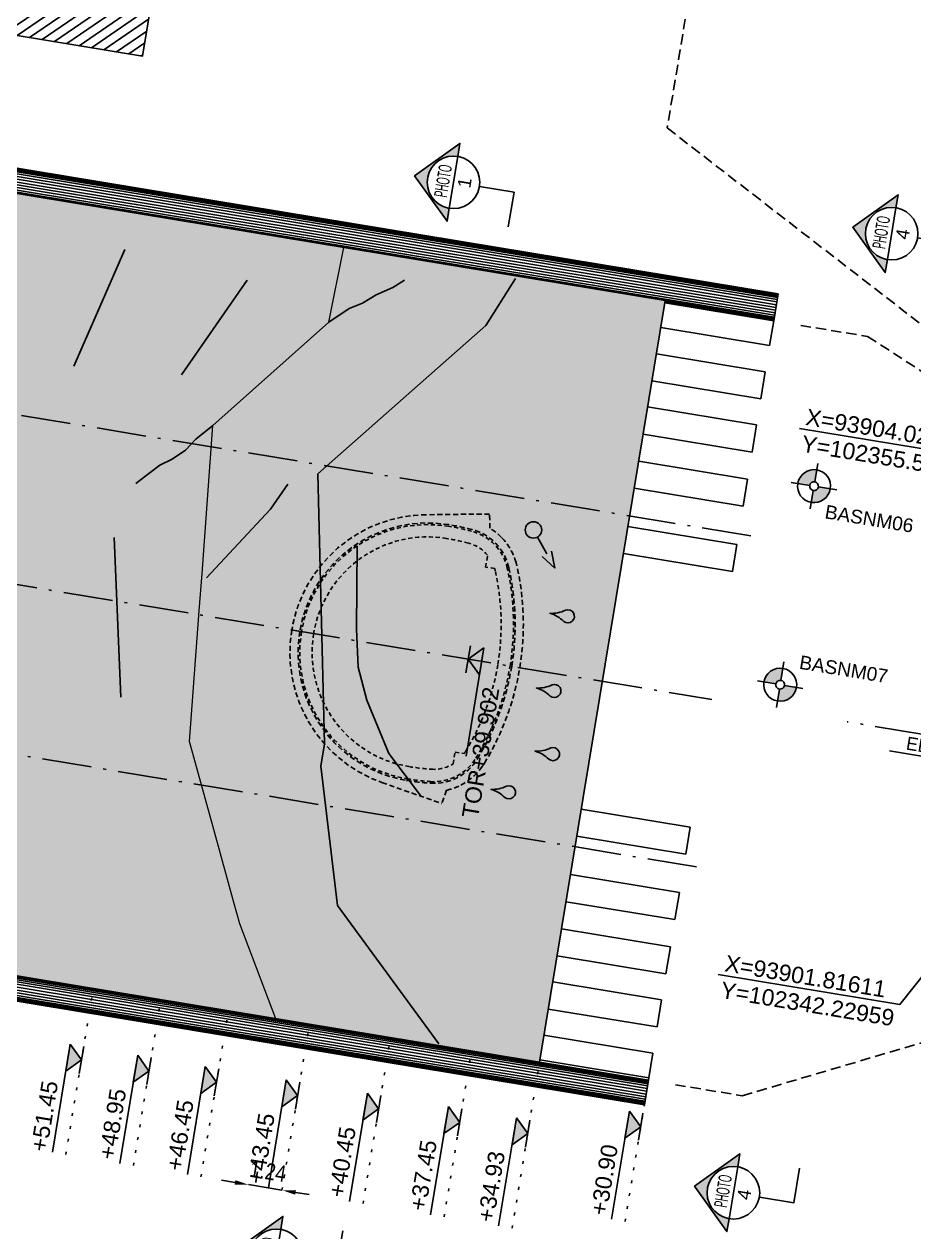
# Model space of a CAD drawing. Header units: metres. Extents: x 93017 to 94633, y 101979 to 102793.
# Drawn here: x 94100.8 to 94133.29, y 102292.66 to 102336.74 of the extents above; entities that cross this region are included whole.
import ezdxf
from ezdxf.enums import TextEntityAlignment as Align

# ---------------------------------------------------------------- set-up
doc = ezdxf.new("R2010")
doc.units = ezdxf.units.M
doc.header["$LTSCALE"] = 0.75
doc.header["$MEASUREMENT"] = 0
for name, pattern in [('ACAD_ISO10W100', [18, 12, -3, 0, -3]), ('DASHED', [0.75, 0.5, -0.25]), ('DIAK100', [0.6, 0.2, -0.1, 0.2, -0.1]), ('HIDDEN', [0.375, 0.25, -0.125]), ('SDOT1', [1, 0, -1])]:
    doc.linetypes.add(name, pattern=pattern)
for name, color, linetype in [('A-LEVELS', 2, 'Continuous'), ('A-SYMB-GENR', 2, 'Continuous'), ('ANTISTHRIJH', 1, 'HIDDEN'), ('HATCH DIAKINDYNEYSHS', 112, 'Continuous'), ('monimh-diak', 253, 'DIAK100'), ('monitoring', 5, 'Continuous'), ('OTM Leaders', 2, 'Continuous'), ('OTM Levels 0.25', 2, 'Continuous'), ('OTM Line 0.25', 2, 'Continuous'), ('OTM Line Axis 0.15', 1, 'ACAD_ISO10W100'), ('OTM Line Dots 0.25', 2, 'SDOT1'), ('OTM Line Rock 0.50', 3, 'ROCKIN'), ('OTM Solid 253', 253, 'Continuous'), ('OTM Text 0.25', 2, 'Continuous'), ('proteinomenes', 3, 'Continuous'), ('TEXT', 2, 'Continuous')]:
    doc.layers.add(name, color=color, linetype=linetype)
doc.layers.add('contacts', color=2, linetype='Continuous', lineweight=20)
doc.styles.add('ARIAL', font='ARIAL.TTF')
doc.styles.add('Arial Greek', font='ARIAL.TTF')
doc.styles.add('DIM', font='wgsimpl.shx', dxfattribs={"width": 0.85})
doc.styles.add('WG-SIMPL', font='ugsimpl.shx', dxfattribs={"width": 1.05})
doc.linetypes.add('ROCKIN', pattern='A,0.0001,-0.2,[131,ltypeshp.shx,S=0.2,R=180,X=0.2,Y=0],-0.2,1,-0.1,[131,ltypeshp.shx,S=0.1,R=180,X=0.1,Y=0],-0.1,0.5,-0.05,[131,ltypeshp.shx,S=0.05,R=180,X=0.05,Y=0],-0.05,0.5', length=2.700100000000001)
doc.dimstyles.new('Metro 1 to 100', dxfattribs={"dimtxt": 0.4, "dimasz": 0.3, "dimexe": 0, "dimexo": 0, "dimgap": 0.15, "dimtad": 1, "dimzin": 1, "dimdsep": 46, "dimtxsty": 'DIM', "dimcen": 0, "dimclrd": 256, "dimclre": 256, "dimclrt": 256, "dimadec": 0, "dimazin": 0, "dimtfac": 0.002555555555555556, "dimtmove": 2, "dimatfit": 0, "dimfxl": 0, "dimtolj": 1, "dimtzin": 0, "dimlwe": -1, "dimarcsym": 0})
doc.dimstyles.new('Metro 1 to 200', dxfattribs={"dimtxt": 0.6, "dimasz": 0.5, "dimexe": 0, "dimexo": 0, "dimgap": 0.2, "dimtad": 1, "dimzin": 1, "dimdsep": 46, "dimtxsty": 'DIM', "dimcen": 0, "dimclrd": 256, "dimclre": 256, "dimclrt": 256, "dimadec": 0, "dimazin": 0, "dimtfac": 0.002555555555555556, "dimtmove": 2, "dimatfit": 0, "dimfxl": 0, "dimtolj": 1, "dimtzin": 0, "dimlwe": -1, "dimarcsym": 0})

# ---------------------------------------------------------------- blocks, each defined once
blk = doc.blocks.new('OTM Levels 0.35 1.200 plan EL')
at = {"layer": 'OTM Levels 0.25'}
for points in [[(-2.182787284255028e-10, 0.4999999998544808, -0.4142135623720306), (0.4999999999563443, 4.365574568510056e-11), (-7.275957614183426e-11, -1.309672370553017e-10)], [(-0.5000000000145519, -2.619344741106033e-10), (-7.275957614183426e-11, -1.309672370553017e-10), (1.01863406598568e-10, -0.5000000000873115, -0.4142135623733042)]]:
    blk.add_hatch(color=256, dxfattribs=at).paths.add_polyline_path(points)
for p, q in [((7.275957614183426e-11, -5.820766091346741e-11), (1.000000000101863, 0.9999999999854481)), ((-2.473825588822365e-10, 0.6666666665842058), (1.01863406598568e-10, -0.6666666667588288)), ((1.000000000160071, 1.000000000029104), (6.000000000160071, 1.000000000130967)), ((-0.6666666666569654, -2.182787284255028e-10), (0.6666666666424135, 1.164153218269348e-10))]:
    blk.add_line(p, q, dxfattribs=at)
blk.add_circle((-7.275957614183426e-11, -1.01863406598568e-10), 0.4999999999861556, dxfattribs=at)
at = {"layer": 'OTM Levels 0.25', "style": 'WG-SIMPL'}
blk.add_attdef('EL+99.99', text='', height=0.5999999999999994, dxfattribs=at).set_placement((6.000000000232831, 1.198412698577158), align=Align.RIGHT)
blk = doc.blocks.new('Level L')
at = {"layer": 'A-LEVELS'}
blk.add_hatch(color=256, dxfattribs=at).paths.add_polyline_path([(0.2499999999785985, 0.2499999999931077), (-1.531930138298776e-11, 1.533351223770296e-11), (-0.250000000018332, 0.2500000000237321)])
for p, q in [((0.2499999999804459, 0.2499999999949694), (-1.750000000050107, 0.2500000001439417)), ((0.2499999999659792, -1.530509052827256e-11), (-0.2500000000309512, 1.531930138298776e-11))]:
    blk.add_line(p, q, dxfattribs=at)
blk.add_lwpolyline([(0.2499999999785985, 0.2499999999931077), (-1.531930138298776e-11, 1.533351223770296e-11), (-0.250000000018332, 0.2500000000237321)], close=True, dxfattribs=at)
at = {"layer": 'A-LEVELS', "style": 'WG-SIMPL', "width": 1.05}
blk.add_attdef('±000.00', (-1.712995793863769, 0.3513423913802569), '', height=0.3, rotation=359.9999998220159, dxfattribs=at)
blk = doc.blocks.new('symb-sec2 L')
at = {"layer": 'A-SYMB-GENR'}
blk.add_hatch(color=256, dxfattribs=at).paths.add_polyline_path([(-0.9000000000232831, 1.399999999994179), (-0.6000000000058208, 1.399999999994179, -1), (0.5999999999767169, 1.400000000001455), (0.8999999999941792, 1.400000000001455), (0, 2.299999999988358)])
blk.add_line((-0.6000000000058208, 1.399999999994179), (0.5999999999767169, 1.400000000001455), dxfattribs=at)
for points in [[(-0.6000000000058208, 1.399999999994179), (-0.9000000000232831, 1.399999999994179), (0, 2.299999999988358), (0.8999999999941792, 1.400000000001455), (0.5999999999767169, 1.400000000001455)], [(0, 0.7999999999883585), (0, 0), (0.7999999999883585, -7.275957614183426e-12)]]:
    blk.add_lwpolyline(points, dxfattribs=at)
blk.add_circle((0, 1.400000000001455), 0.6, dxfattribs=at)
at = {"layer": 'A-SYMB-GENR', "style": 'WG-SIMPL', "width": 1.05}
blk.add_attdef('A', text='', height=0.3, dxfattribs=at).set_placement((0, 1.400000000001455), align=Align.BOTTOM_CENTER)
blk.add_attdef('000', text='', height=0.3, dxfattribs=at).set_placement((0, 1.300000000010186), align=Align.TOP_CENTER)
blk = doc.blocks.new('*D68')
at = {"layer": 'OTM Text 0.25', "lineweight": -2, "ltscale": 0.5}
for p, q in [((94108.4986210119, 102294.4684747138), (94108.00529802548, 102294.5499144527)), ((94110.21425741396, 102294.1852505692), (94108.99194399829, 102294.3870349747)), ((94110.70758040035, 102294.1038108302), (94111.20090338675, 102294.0223710912))]:
    blk.add_line(p, q, dxfattribs=at)
at = {"layer": 'OTM Text 0.25', "ltscale": 0.5}
for points in [[(94108.51219430173, 102294.5506952115), (94108.48504772206, 102294.386254216), (94108.99194399829, 102294.3870349747)], [(94110.72115369019, 102294.1860313279), (94110.69400711052, 102294.0215903325), (94110.21425741396, 102294.1852505692)]]:
    blk.add_solid(points, dxfattribs=at)
at = {"layer": 'OTM Text 0.25', "ltscale": 0.5, "insert": (94109.7008283929, 102294.8781303557), "char_height": 0.6, "attachment_point": 5, "rotation": 350.6259288741789, "style": 'DIM'}
blk.add_mtext('\\A1;1.24', dxfattribs=at)
blk = doc.blocks.new('dripping')
at = {"layer": 'monitoring'}
blk.add_hatch(color=256, dxfattribs=at).paths.add_polyline_path([(330.4027565666329, 103.1390738683695, 1.732050807604662), (330.9223718088906, 103.139073868384, -0.1278701736261236), (330.6625641877763, 103.8210648999229, -0.1278701736261237)])
at = {"layer": 'monitoring', "flags": 128}
blk.add_lwpolyline([(330.4027565666329, 103.1390738683695, 0.1278701736261237), (330.6625641877763, 103.8210648999229, 0.1278701736261236), (330.9223718088906, 103.139073868384, -1.732050807604662)], format="xyb", close=True, dxfattribs=at)
blk = doc.blocks.new('small inflow')
at = {"layer": 'monitoring'}
blk.add_hatch(color=256, dxfattribs=at).paths.add_polyline_path([(331.3592151404009, 101.3414103520336), (331.0467402441427, 101.0916916318529), (331.5775557725428, 100.7478386475559)])
for p, q in [((330.7659699319483, 101.7633820603951), (331.2029776922718, 101.2165509919432)), ((331.0467402441573, 101.0916916318529), (331.5775557725428, 100.7478386475559)), ((331.5775557725428, 100.7478386475559), (331.3592151404009, 101.3414103520336))]:
    blk.add_line(p, q, dxfattribs=at)
blk.add_circle((330.5786808918347, 101.9977382326033), 0.3, dxfattribs=at)

msp = doc.modelspace()

# ---------------------------------------------------------------- hatches: boundary and pattern name
at = {"lineweight": -3, "true_color": 0xc7e3ff}
msp.add_hatch(color=254, dxfattribs=at).paths.add_polyline_path([(94112.47259388884, 102328.5957071586), (94097.99314848403, 102330.9860321325), (94093.40320476519, 102303.1823484441), (94109.9918244504, 102300.4438325128), (94109.58782250232, 102301.5028323788), (94108.66939616555, 102303.9102796006), (94108.45468696457, 102304.6909164315), (94107.72462240806, 102307.3452753466), (94106.84038687903, 102310.5601670139), (94107.07191403849, 102313.6878991749), (94107.19370014677, 102315.3331244198), (94107.2943891385, 102316.6933458227), (94107.69401509174, 102322.0919476504), (94111.92861905076, 102325.8649244467)])
at = {"layer": 'HATCH DIAKINDYNEYSHS', "ltscale": 15}
h = msp.add_hatch(dxfattribs=at)
h.set_pattern_fill('ANSI31', color=256, scale=0.09999999999999998, angle=529.4408011586834, style=0)
h.set_pattern_definition([(214.4408011586833, (109260.2785531341, 125634.6140723832), (0.1795635332584616, -0.2618457323000268), [])])
h.paths.add_polyline_path([(94102.32273729536, 102349.2746886903, 1), (94102.99554624414, 102349.3865637955, 1)], flags=16)
h.paths.add_polyline_path([(94105.12224204143, 102335.5762568457), (94108.06806293578, 102353.4206308439), (94105.92980439024, 102354.3718884005), (94105.45165219085, 102353.3343741218), (94100.37832887747, 102355.6239442945), (94097.6744110682, 102349.3240929007), (94097.08221642551, 102349.5958367234), (94096.544912701, 102348.4181525944), (94096.08345682215, 102348.625468662), (94092.53226918034, 102340.868646348), (94097.5565069895, 102338.5926017542), (94097.17997081953, 102337.7822501405), (94100.25683709161, 102336.3794574265)])
at = {"layer": 'OTM Text 0.25', "ltscale": 0.5, "true_color": 0xc4c487}
msp.add_hatch(color=53, dxfattribs=at).paths.add_polyline_path([(94119.61838826255, 102298.8546407137), (94109.99182445038, 102300.4438325128), (94109.5878225023, 102301.5028323788), (94108.66939616554, 102303.9102796006), (94108.45468696456, 102304.6909164315), (94107.72462240804, 102307.3452753466), (94106.84038687902, 102310.5601670139), (94107.07191403848, 102313.6878991749), (94107.19370014676, 102315.3331244198), (94107.29438913848, 102316.6933458227), (94107.69401509172, 102322.0919476504), (94111.92861905074, 102325.8649244467), (94112.47259388883, 102328.5957071586), (94115.80408158498, 102328.0457317957), (94118.76401950339, 102327.5570933617), (94124.20833198146, 102326.6583244021), (94121.9133602995, 102312.7564836331)])
at = {"layer": 'proteinomenes'}
h = msp.add_hatch(color=253, dxfattribs=at)
edge = h.paths.add_edge_path(flags=17)
edge.add_line((94129.74190877257, 102320.4758090692), (94129.6700030878, 102320.0400461554))
edge.add_ellipse((94129.64384608397, 102319.8815294504), major_axis=(0.1305840318423092, 0.0935924422162127), ratio=1, start_angle=315.0000000003406, end_angle=405.0000000208221, ccw=False)
edge.add_line((94129.80236278896, 102319.8553724466), (94130.23812570277, 102319.7834667618))
edge.add_ellipse((94129.64384608403, 102319.8815294504), major_axis=(0.4895599404517881, 0.3508783561947053), ratio=0.9999999999999956, start_angle=315.0000000003881, end_angle=405.0000000116591)
edge = h.paths.add_edge_path()
edge.add_ellipse((94129.64384608403, 102319.8815294504), major_axis=(0.4895599404517881, 0.3508783561947053), ratio=0.9999999999999956, start_angle=584.999999988547, end_angle=854.9999999995964)
edge.add_line((94129.04956646531, 102319.9795921391), (94129.485329379, 102319.9076864543))
edge.add_ellipse((94129.64384608397, 102319.8815294504), major_axis=(0.1305840318423092, 0.0935924422162127), ratio=1, start_angle=584.9999999790143, end_angle=855.0000000003407, ccw=False)
edge.add_line((94129.61768908006, 102319.7230127454), (94129.54578339527, 102319.2872498317))
h = msp.add_hatch(color=253, dxfattribs=at)
edge = h.paths.add_edge_path(flags=17)
edge.add_line((94128.50590877247, 102313.2288090692), (94128.43400308769, 102312.7930461554))
edge.add_ellipse((94128.40784608388, 102312.6345294505), major_axis=(0.1305840318423092, 0.0935924422162127), ratio=1, start_angle=315.00000000209343, end_angle=405.00000002077604, ccw=False)
edge.add_line((94128.56636278887, 102312.6083724466), (94129.00212570267, 102312.5364667618))
edge.add_ellipse((94128.40784608394, 102312.6345294504), major_axis=(0.4895599404517881, 0.3508783561947053), ratio=0.9999999999999956, start_angle=315.000000000848, end_angle=405.0000000108557)
edge = h.paths.add_edge_path()
edge.add_ellipse((94128.40784608394, 102312.6345294504), major_axis=(0.4895599404517881, 0.3508783561947053), ratio=0.9999999999999956, start_angle=584.9999999893832, end_angle=854.9999999990893)
edge.add_line((94127.8135664652, 102312.7325921391), (94128.24932937889, 102312.6606864543))
edge.add_ellipse((94128.40784608388, 102312.6345294505), major_axis=(0.1305840318423092, 0.0935924422162127), ratio=1, start_angle=584.9999999795186, end_angle=854.9999999969039, ccw=False)
edge.add_line((94128.38168907995, 102312.4760127455), (94128.30978339516, 102312.0402498317))

# ---------------------------------------------------------------- linework, layer by layer
at = {"layer": 'ANTISTHRIJH'}
for p, q in [((94117.79721230519, 102318.8646956732), (94115.47834257524, 102318.8393621273)), ((94117.80285369355, 102318.3483192959), (94117.79721230519, 102318.8646956732)), ((94113.86466854945, 102309.0644966961), (94116.05235790627, 102308.2952022849)), ((94116.22366785786, 102308.7823668247), (94116.05235790627, 102308.2952022849))]:
    msp.add_line(p, q, dxfattribs=at)
for points in [[(94113.86466854946, 102309.0644966961, -0.3639702342674108), (94110.57046257329, 102314.6289460516, -0.3639702342663456), (94115.47834257524, 102318.8393621273, -0.3639702342663456)], [(94117.80285369355, 102318.3483192959, -0.06394252206721572), (94118.23364943294, 102318.0060471631, -0.1238125340086721), (94118.76202164238, 102317.0945247448, -0.01483247516684381), (94118.79363254768, 102316.9703610947, -0.09610430126832269), (94118.89775458373, 102313.2542432573, -0.09610430126768209), (94117.60476437179, 102309.7687663184, -0.0148324751732982), (94117.53492343864, 102309.6613507451, -0.1238125340091661), (94116.74161507534, 102308.9680166615, -0.06394252206690296), (94116.22366785786, 102308.7823668247)]]:
    msp.add_lwpolyline(points, format="xyb", dxfattribs=at)
msp.add_lwpolyline([(94118.6017532562, 102313.3031083447, 0.09612398819267792), (94118.5006709285, 102316.9057187364, 0.2803911992850336), (94117.1556655603, 102318.2955155222, 0.02285991727122515), (94116.30371174736, 102318.4764977286, 0.4142135623730093), (94110.86645636513, 102314.5800822082, 0.4142135623727841), (94114.7628718856, 102309.1428268259, 0.02285991727122516), (94115.62779076569, 102309.040380796, 0.2803911992847856), (94117.34812375496, 102309.9241392201, 0.09612398819267791)], format="xyb", close=True, dxfattribs=at)
at = {"layer": 'contacts', "flags": 128}
for points in [[(94111.92861905076, 102325.8649244467), (94112.47259388884, 102328.5957071586)], [(94109.9918244504, 102300.4438325128), (94109.58782250232, 102301.5028323788), (94108.66939616555, 102303.9102796006), (94108.45468696457, 102304.6909164315), (94107.72462240806, 102307.3452753465), (94106.84038687903, 102310.5601670139), (94107.07191403849, 102313.6878991749), (94107.19370014677, 102315.3331244198), (94107.2943891385, 102316.6933458227), (94107.69401509175, 102322.0919476504)]]:
    msp.add_lwpolyline(points, dxfattribs=at)
at = {"layer": 'monimh-diak'}
for points in [[(94118.5425544978, 102313.3128811134, 0.0961219061500999), (94118.44213019013, 102316.8925662458, 0.2803797315253749), (94117.14052896909, 102318.2374562111, 0.02285991727121391), (94116.29393897872, 102318.4172989703, 0.4142135623729581), (94110.9256551235, 102314.5703094395, 0.414213562372844), (94114.77264465422, 102309.2020255843, 0.02285991727121391), (94115.63211808499, 102309.1002245451, 0.2803797315249287), (94117.29691648166, 102309.955409353, 0.09612190615014869)], [(94117.72122407457, 102317.3626853981, 0.1558338852535886), (94117.02700453495, 102317.8020113777, 0.02285991727117865), (94116.22064321363, 102317.9733082825, 0.4142135623729687), (94111.36964581122, 102314.4970136744, 0.4142135623729687), (94114.84594041931, 102309.646016272, 0.02285991727117865), (94115.66457297956, 102309.5490526634, 0.155833885253798), (94116.4631608324, 102309.741940006), (94116.53514463876, 102310.1779834751), (94116.86903165268, 102310.1229809372, 0.01482990952511283), (94116.91288219925, 102310.1899686836, 0.09610430126731155), (94118.09856381004, 102313.3861768785, 0.09610430126731162), (94118.003083131, 102316.7938844873, 0.01482990952346279), (94117.98308971892, 102316.8714118508), (94117.64924026825, 102316.926641929)]]:
    msp.add_lwpolyline(points, format="xyb", close=True, dxfattribs=at)
at = {"layer": 'OTM Line 0.25'}
for p, q in [((94098.14136877935, 102331.8838797884), (94128.33273554704, 102326.8997677617)), ((94097.99314848402, 102330.9860321325), (94128.18451525163, 102326.0019201058)), ((94128.33273554704, 102326.8997677617), (94128.169856069, 102325.913121789)), ((94124.19367279884, 102326.5695260851), (94128.16985606901, 102325.9131217889)), ((94124.04545250349, 102325.6716784293), (94128.02163577366, 102325.015274133)), ((94127.86364266483, 102324.0582274475), (94123.88745939464, 102324.7146317438)), ((94127.70076318682, 102323.0715814748), (94123.72457991663, 102323.7279857711)), ((94127.54277009316, 102322.1145348811), (94123.566586823, 102322.7709391774)), ((94127.37989061518, 102321.1278889083), (94123.40370734499, 102321.7842932046)), ((94127.21701113717, 102320.1412429355), (94123.24082786699, 102320.7976472319)), ((94127.05413165913, 102319.1545969628), (94123.07794838898, 102319.811001259)), ((94126.82283194264, 102317.7534939095), (94122.84664867235, 102318.4098982058)), ((94126.65995246464, 102316.7668479368), (94122.68376919437, 102317.4232522331)), ((94125.11911260277, 102307.4331770341), (94121.14292933248, 102308.0895813304)), ((94124.9562331248, 102306.4465310612), (94120.98004985446, 102307.1029353575)), ((94124.7249551254, 102305.0455595606), (94120.74877185507, 102305.701963857)), ((94124.56207564738, 102304.0589135879), (94120.58589237707, 102304.7153178842)), ((94124.39919616937, 102303.072267615), (94120.42301289906, 102303.7286719113)), ((94093.40320476519, 102303.182348444), (94123.59457153284, 102298.1982364174)), ((94124.23631669136, 102302.0856216423), (94120.26013342105, 102302.7420259386)), ((94123.44635123751, 102297.3003887617), (94093.25498446984, 102302.2845007883)), ((94124.0783235977, 102301.1285750486), (94120.10214032739, 102301.7849793449)), ((94123.9154441197, 102300.1419290758), (94119.93926084941, 102300.7983333721)), ((94123.75745101085, 102299.1848823901), (94119.78126774053, 102299.8412866864)), ((94123.60923071548, 102298.2870347344), (94119.63304744521, 102298.9434390307)), ((94123.60923071548, 102298.2870347344), (94123.4463512375, 102297.3003887617))]:
    msp.add_line(p, q, dxfattribs=at)
at = {"layer": 'OTM Line 0.25', "ltscale": 0.05}
for p, q in [((94128.169856069, 102325.913121789), (94128.02163577362, 102325.0152741331)), ((94127.86364266484, 102324.0582274475), (94127.70076318683, 102323.0715814748)), ((94127.54277009316, 102322.1145348811), (94127.37989061515, 102321.1278889084)), ((94127.21701113717, 102320.1412429355), (94127.0541316592, 102319.1545969628)), ((94126.65995246463, 102316.7668479368), (94126.82283194261, 102317.7534939095)), ((94125.1191126028, 102307.433177034), (94124.9562331248, 102306.4465310612)), ((94124.7249551254, 102305.0455595606), (94124.5620756474, 102304.0589135879)), ((94124.39919616937, 102303.0722676151), (94124.23631669136, 102302.0856216423)), ((94124.07832359769, 102301.1285750486), (94123.91544411967, 102300.1419290759)), ((94123.75745101081, 102299.1848823902), (94123.60923071548, 102298.2870347344))]:
    msp.add_line(p, q, dxfattribs=at)
at = {"layer": 'OTM Line Axis 0.15', "color": 6, "ltscale": 0.2}
for p, q in [((94127.34018580054, 102318.0634332771), (94086.72922738719, 102324.7676533213)), ((94125.3465568362, 102305.9869825599), (94084.73559842286, 102312.6912026042))]:
    msp.add_line(p, q, dxfattribs=at)
at = {"layer": 'OTM Line Axis 0.15', "color": 2, "ltscale": 0.2}
msp.add_line((94088.4333190353, 102318.2835032477), (94125.90927648933, 102312.0968217473), dxfattribs=at)
at = {"layer": 'OTM Line Axis 0.15', "color": 2, "ltscale": 0.2, "flags": 128}
msp.add_lwpolyline([(94269.01847018793, 102288.4352606668), (94268.03721928116, 102288.6037130406), (94266.55855640139, 102288.8558159288), (94265.07963431253, 102289.1063938144), (94263.6004826167, 102289.355612837), (94262.12113045764, 102289.6036392145), (94260.64160657665, 102289.8506392335), (94259.16193936879, 102290.0967792389), (94257.68215693886, 102290.3422256243), (94256.20228715762, 102290.5871448225), (94254.7223577179, 102290.8317032958), (94253.2423961908, 102291.0760675265), (94252.99573474846, 102291.116787704), (94130.84787727612, 102311.2815377036)], dxfattribs=at)
at = {"layer": 'OTM Line Dots 0.25', "ltscale": 0.5}
for p, q in [((94102.32108963162, 102295.4882863933), (94103.32097008363, 102301.545083931)), ((94104.78770456355, 102295.0810876982), (94105.78758501563, 102301.1378852359)), ((94107.25431949558, 102294.6738890032), (94108.25419994762, 102300.7306865409)), ((94110.21425741394, 102294.1852505692), (94111.21413786605, 102300.242048107)), ((94113.17419533232, 102293.6966121351), (94114.17407578445, 102299.753409673)), ((94116.13413325077, 102293.2079737011), (94117.13401370287, 102299.264771239)), ((94118.61850781029, 102292.7978431754), (94119.6183882624, 102298.8546407133)), ((94122.74268528102, 102293.037916959), (94123.44635123755, 102297.3003887617))]:
    msp.add_line(p, q, dxfattribs=at)
at = {"layer": 'OTM Line Rock 0.50', "color": 1}
msp.add_line((94119.61838826255, 102298.8546407137), (94124.20833198146, 102326.6583244021), dxfattribs=at)
at = {"layer": 'OTM Solid 253', "linetype": 'DASHED'}
for p, q in [((94125.39725096067, 102339.7027019573), (94124.28315796862, 102332.9540594799)), ((94124.28315796862, 102332.9540594799), (94142.08506881548, 102319.1931454135)), ((94129.15650204178, 102325.7502423109), (94131.59385506359, 102325.3478742895)), ((94131.59385506372, 102325.3478742894), (94140.96113071288, 102319.3121374559)), ((94127.01857052755, 102297.6329889179), (94137.79795304888, 102300.8071920422)), ((94124.58121750558, 102298.0353569394), (94127.01857052755, 102297.6329889179))]:
    msp.add_line(p, q, dxfattribs=at)
at = {"layer": 'OTM Solid 253'}
for p, q in [((94098.10716408899, 102331.6766841341), (94128.29853085658, 102326.6925721075)), ((94098.11938004983, 102331.750682582), (94128.31074681747, 102326.7665705554)), ((94098.12752402376, 102331.8000148807), (94128.31889079137, 102326.815902854)), ((94098.13403920282, 102331.8394807192), (94128.32540597048, 102326.8553686929)), ((94098.13729679235, 102331.8592136386), (94128.32866356, 102326.8751016124)), ((94098.13973998453, 102331.8740133283), (94128.33110675219, 102326.8899013019)), ((94098.02735314549, 102331.1932276119), (94128.21871991233, 102326.2091155806)), ((94098.0436410933, 102331.2918922091), (94128.23500786014, 102326.3077801779)), ((94098.05974071629, 102331.3894160247), (94128.25110748388, 102326.4053039981)), ((94098.07621698816, 102331.4892213992), (94128.26758375576, 102326.5051093726)), ((94098.09250493595, 102331.5878859965), (94128.28387170359, 102326.6037739699)), ((94098.00047803161, 102331.0304310263), (94128.19184479844, 102326.0463189951)), ((94098.01269399248, 102331.1044294743), (94128.2040607593, 102326.1203174431)), ((94124.19530159372, 102326.5793925455), (94128.17148486369, 102325.9229882486)), ((94124.19774478587, 102326.5941922351), (94128.17392805584, 102325.9377879382)), ((94124.20100237541, 102326.6139251545), (94128.17718564543, 102325.9575208576)), ((94093.36900007479, 102302.9751527898), (94123.56036684242, 102297.9910407632)), ((94093.38121603563, 102303.0491512378), (94123.57258280324, 102298.0650392111)), ((94093.38936000956, 102303.0984835364), (94123.58072677715, 102298.1143715098)), ((94093.39587518861, 102303.137949375), (94123.58724195625, 102298.1538373486)), ((94093.39913277817, 102303.1576822944), (94123.59049954581, 102298.1735702681)), ((94093.40157597032, 102303.172481984), (94123.59294273799, 102298.1883699576)), ((94093.30384831323, 102302.5804945802), (94123.49521508084, 102297.5963825535)), ((94093.32013626101, 102302.6791591775), (94123.51150302863, 102297.6950471508)), ((94093.33805297398, 102302.787690055), (94123.52941974156, 102297.8035780283)), ((94093.3543409218, 102302.8863546522), (94123.54570768937, 102297.9022426256)), ((94093.25661326468, 102302.2943672485), (94123.44798003219, 102297.3102552215)), ((94093.25905645685, 102302.3091669381), (94123.45042322438, 102297.325054911)), ((94093.2623140464, 102302.3288998575), (94123.45368081397, 102297.3447878305)), ((94093.26882922546, 102302.368365696), (94123.46019599307, 102297.3842536694)), ((94093.27697319936, 102302.4176979947), (94123.46833996699, 102297.433585968)), ((94093.28918916023, 102302.4916964427), (94123.4805559278, 102297.5075844159))]:
    msp.add_line(p, q, dxfattribs=at)
at = {"layer": 'OTM Text 0.25', "color": 7, "ltscale": 0.5}
msp.add_lwpolyline([(94057.07142865121, 102384.9655042598), (94111.78453564191, 102375.9332449166), (94105.12224204141, 102335.5762568457), (94050.40913505071, 102344.6085161888)], close=True, dxfattribs=at)
at = {"layer": 'OTM Text 0.25', "color": 8, "linetype": 'Continuous', "ltscale": 0.5}
for points in [[(94102.61201871722, 102324.2662449429), (94103.55818970784, 102326.4232333518), (94104.47816586425, 102328.5205053307)], [(94106.54696418537, 102323.9476951178), (94107.80766815307, 102325.7695344407), (94108.93726039774, 102327.4019046266)], [(94118.7423887369, 102327.4579070626), (94117.66096833348, 102325.7425258839), (94111.52659781429, 102320.331484582), (94111.76259463774, 102310.4805869122), (94111.62720725949, 102309.6604749302), (94112.23552152072, 102304.5735284706), (94115.94310705437, 102299.5224699411)], [(94107.4520336179, 102316.5326220817), (94109.79702230445, 102319.0416775434), (94110.43014599309, 102319.9528969277)], [(94104.33244692639, 102312.1809276458), (94104.08857778179, 102318.0135377589)], [(94112.95496420296, 102317.7033914303), (94112.93557264966, 102314.6619855758), (94112.99918207448, 102313.272135883), (94113.31360465943, 102312.0669974112), (94114.11699106527, 102310.1226888693), (94115.30488867685, 102308.5465811326)]]:
    msp.add_lwpolyline(points, dxfattribs=at)
at = {"layer": 'OTM Text 0.25', "color": 1, "linetype": 'Continuous', "ltscale": 0.5}
for points in [[(94111.92861905076, 102325.8649244467), (94112.67282714344, 102326.3602133096), (94113.15240651014, 102326.5598355235), (94113.6522871694, 102326.8609362811), (94114.26604120295, 102327.1300098602), (94114.68220713387, 102327.4052450673)], [(94107.69401509175, 102322.0919476504), (94111.92861905074, 102325.8649244467)], [(94107.69401509174, 102322.0919476504), (94107.07196649321, 102321.593149712), (94106.6930871217, 102321.1977607685), (94106.20453455637, 102320.8686828654), (94105.75883474258, 102320.6530387822), (94105.39932184153, 102320.3749626537), (94104.87566601869, 102319.9793737915)]]:
    msp.add_lwpolyline(points, dxfattribs=at)
at = {"layer": 'proteinomenes', "color": 253}
for p, q in [((94129.78113384802, 102320.7135209167), (94129.67000308778, 102320.0400461554)), ((94128.81185461768, 102320.0188172146), (94129.48532937898, 102319.9076864543)), ((94129.61768908004, 102319.7230127455), (94129.5065583198, 102319.0495379843)), ((94129.80236278896, 102319.8553724466), (94130.47583755016, 102319.7442416863)), ((94128.54513384793, 102313.4665209167), (94128.43400308769, 102312.7930461554)), ((94127.5758546176, 102312.7718172146), (94128.24932937889, 102312.6606864543)), ((94128.38168907995, 102312.4760127455), (94128.27055831971, 102311.8025379843)), ((94128.56636278887, 102312.6083724466), (94129.23983755006, 102312.4972416863))]:
    msp.add_line(p, q, dxfattribs=at)
for centre, major_axis, ratio in [((94129.64384608403, 102319.8815294504), (0.4895599404517881, 0.3508783561947053), 0.9999999999999953), ((94129.64384608397, 102319.8815294504), (0.1305840318423092, 0.0935924422162127), 1), ((94128.40784608394, 102312.6345294504), (0.4895599404517881, 0.3508783561947053), 0.9999999999999953), ((94128.40784608388, 102312.6345294505), (0.1305840318423092, 0.0935924422162127), 1)]:
    msp.add_ellipse(centre, major_axis=major_axis, ratio=ratio, start_param=5.497787143782135, end_param=11.78097245096172, dxfattribs=at)

# ---------------------------------------------------------------- block references
at = {"layer": 'A-LEVELS'}
ref = msp.add_blockref('Level L', (94117.01327181178, 102313.5654099118), dxfattribs=dict(at, xscale=-1.999999999995163, yscale=2, zscale=1.999999999999999, rotation=260.6259288741772))
ref.add_attrib('±000.00', ' TOR+39.902', (94117.33279957328, 102307.5031114829, 0.003048735633484518), dxfattribs={"height": 0.5999999999999993, "rotation": 80.62592905079195, "style": 'ARIAL'})
ref = msp.add_blockref('Level L', (94102.89116780448, 102298.9415472978), dxfattribs=dict(at, xscale=1.999999999995163, yscale=2, zscale=1.999999999999999, rotation=80.62592887417725))
ref.add_attrib('±000.00', '+51.45', (94101.62029743435, 102295.5573619088, 0.003048735633484518), dxfattribs={"height": 0.5999999999999993, "rotation": 80.625928697588, "style": 'WG-SIMPL', "width": 1.05})
at = {"layer": 'A-LEVELS', "xscale": 1.999999999995163, "yscale": 2, "zscale": 1.999999999999999, "rotation": 80.62592887417725}
for p, values in [((94105.35778273652, 102298.5343486028), {'±000.00': '+48.95'}), ((94107.8243976685, 102298.1271499078), {'±000.00': '+46.45'}), ((94110.78433558688, 102297.6385114738), {'±000.00': '+43.45'}), ((94113.7442735053, 102297.1498730398), {'±000.00': '+40.45'}), ((94116.70421142371, 102296.6612346058), {'±000.00': '+37.45'}), ((94119.18858598336, 102296.2511040802), {'±000.00': '+34.93'}), ((94123.31407289376, 102296.4991098239), {'±000.00': '+30.90'})]:
    msp.add_blockref('Level L', p, dxfattribs=at).add_auto_attribs(values)
at = {"layer": 'A-SYMB-GENR'}
ref = msp.add_blockref('symb-sec2 L', (94118.68724679788, 102330.6062153283, 60.21000000000001), dxfattribs=dict(at, xscale=-1.599999999989873, yscale=1.600000000005821, zscale=1.600000000000671, rotation=80.62592887329522))
ref.add_attrib('A', 'PHOTO', dxfattribs={"height": 0.4800000000002005, "rotation": 80.62592887333764, "style": 'ARIAL', "width": 0.5}).set_placement((94116.47539992048, 102330.9604047368, 60.21000000000001), align=Align.BOTTOM_CENTER)
ref.add_attrib('000', '1', dxfattribs={"height": 0.4800000000002005, "rotation": 80.62592887333764, "style": 'Arial Greek'}).set_placement((94116.64318270299, 102330.9944311638, 60.21000000000001), align=Align.TOP_CENTER)
ref = msp.add_blockref('symb-sec2 L', (94134.68775443149, 102328.7311873778, 60.21000000000001), dxfattribs=dict(at, xscale=-1.599999999989873, yscale=1.600000000005821, zscale=1.600000000000671, rotation=80.62592887329522))
ref.add_attrib('A', 'PHOTO', dxfattribs={"height": 0.4800000000002005, "rotation": 80.62592887333764, "style": 'ARIAL', "width": 0.5}).set_placement((94132.4759075541, 102329.0853767863, 60.21000000000001), align=Align.BOTTOM_CENTER)
ref.add_attrib('000', '4', dxfattribs={"height": 0.4800000000002005, "rotation": 80.62592887333764, "style": 'Arial Greek'}).set_placement((94132.6436903366, 102329.1194032133, 60.21000000000001), align=Align.TOP_CENTER)
ref = msp.add_blockref('symb-sec2 L', (94128.90927184677, 102293.7279037152, 60.21000000000001), dxfattribs=dict(at, xscale=1.59999999999949, yscale=1.600000000005821, zscale=1.600000000000671, rotation=80.62592887440836))
ref.add_attrib('A', 'PHOTO', dxfattribs={"height": 0.4800000000002005, "rotation": 80.62592887505079, "style": 'ARIAL', "width": 0.5}).set_placement((94126.69918486768, 102294.0927537459, 60.21000000000001), align=Align.BOTTOM_CENTER)
ref.add_attrib('000', '4', dxfattribs={"height": 0.4800000000002005, "rotation": 80.62592887505079, "style": 'Arial Greek'}).set_placement((94126.85704822332, 102294.0666930295, 60.21000000000001), align=Align.TOP_CENTER)
ref = msp.add_blockref('symb-sec2 L', (94112.22174996085, 102291.441327923, 60.21000000000001), dxfattribs=dict(at, xscale=1.59999999999949, yscale=1.600000000005821, zscale=1.600000000000671, rotation=80.62592887440836))
ref.add_attrib('A', 'PHOTO', dxfattribs={"height": 0.4800000000002005, "rotation": 80.62592887505079, "style": 'ARIAL', "width": 0.5}).set_placement((94110.01166298176, 102291.8061779537, 60.21000000000001), align=Align.BOTTOM_CENTER)
ref.add_attrib('000', '1', dxfattribs={"height": 0.4800000000002005, "rotation": 80.62592887505079, "style": 'Arial Greek'}).set_placement((94110.1695263374, 102291.7801172372, 60.21000000000001), align=Align.TOP_CENTER)
at = {"layer": 'OTM Levels 0.25', "ltscale": 0.25}
ref = msp.add_blockref('OTM Levels 0.35 1.200 plan EL', (94137.25962043612, 102310.2232628743), dxfattribs=dict(at, xscale=0.8000000000003373, yscale=0.7999999999992724, zscale=0.8, rotation=170.6259288741513))
ref.add_attrib('EL+99.99', 'EL+34.93', dxfattribs={"height": 0.4799999999999995, "rotation": 350.6259288741513, "style": 'WG-SIMPL'}).set_placement((94135.71061743969, 102309.8213680129), align=Align.RIGHT)
at = {"layer": 'OTM Text 0.25', "color": 1, "rotation": 350.6259288741788}
msp.add_blockref('small inflow', (93776.62041238726, 102271.4929141523), dxfattribs=at)
at = {"layer": 'OTM Text 0.25', "color": 1, "xscale": 0.8000000000071859, "yscale": 0.7999999999883585, "zscale": 0.8, "rotation": 80.62592887277982}
for p in [(94158.85818292937, 102040.7146467462), (94158.365401552, 102037.9877969616), (94158.3149769442, 102035.6841114228), (94156.70717635138, 102034.2900876937)]:
    msp.add_blockref('dripping', p, dxfattribs=at)

# ---------------------------------------------------------------- texts
at = {"layer": 'OTM Text 0.25', "style": 'ARIAL'}
for s, p in [('X=93904.02149 ', (94129.30804301337, 102322.1203912066)), ('Y=102355.58878', (94129.14788059547, 102321.1502038844)), ('X=93901.81611     ', (94126.35348401796, 102302.1806970909)), ('Y=102342.22959 ', (94126.19332160006, 102301.2105097687))]:
    msp.add_text(s, height=0.6, rotation=350.6259288739119, dxfattribs=at).set_placement(p)
at = {"layer": 'TEXT', "color": 253, "style": 'ARIAL'}
for tag, p in [('BASNM06', (94131.66013909855, 102318.6926053394)), ('BASNM07', (94130.72719883916, 102313.2010217554))]:
    msp.add_attdef(tag, text='ΓΑ-1', height=0.4999999999999999, rotation=350.6259288742451, dxfattribs=at).set_placement(p, align=Align.MIDDLE_CENTER)

# ---------------------------------------------------------------- dimensions: what is measured, and where the dimension line sits
at = {"layer": 'OTM Text 0.25', "color": 1, "ltscale": 0.5}
dim = msp.add_linear_dim(base=(94108.99194399829, 102294.3870349747), p1=(94110.21425741393, 102294.1852505692), p2=(94108.99194399828, 102294.3870349747), angle=350.6259288741788, dimstyle='Metro 1 to 200', dxfattribs=at)
dim.commit()
dim.dimension.update_dxf_attribs({"geometry": '*D68', "text_midpoint": (94109.7008283929, 102294.8781303557)})

# ---------------------------------------------------------------- leaders
at = {"layer": 'OTM Leaders', "lineweight": 0}
for points in [[(94137.17833848867, 102317.0983111309), (94135.8461759836, 102320.8791963375), (94129.11267196364, 102321.9907902122)], [(94134.97295671426, 102303.7391253919), (94132.77606717384, 102300.9585769286), (94126.13827761389, 102302.054369876)]]:
    msp.add_leader(points, dimstyle='Metro 1 to 100', override={"dimasz": 0.15, "dimldrblk": 'Dot'}, dxfattribs=at)

doc.saveas('drawing.dxf')
